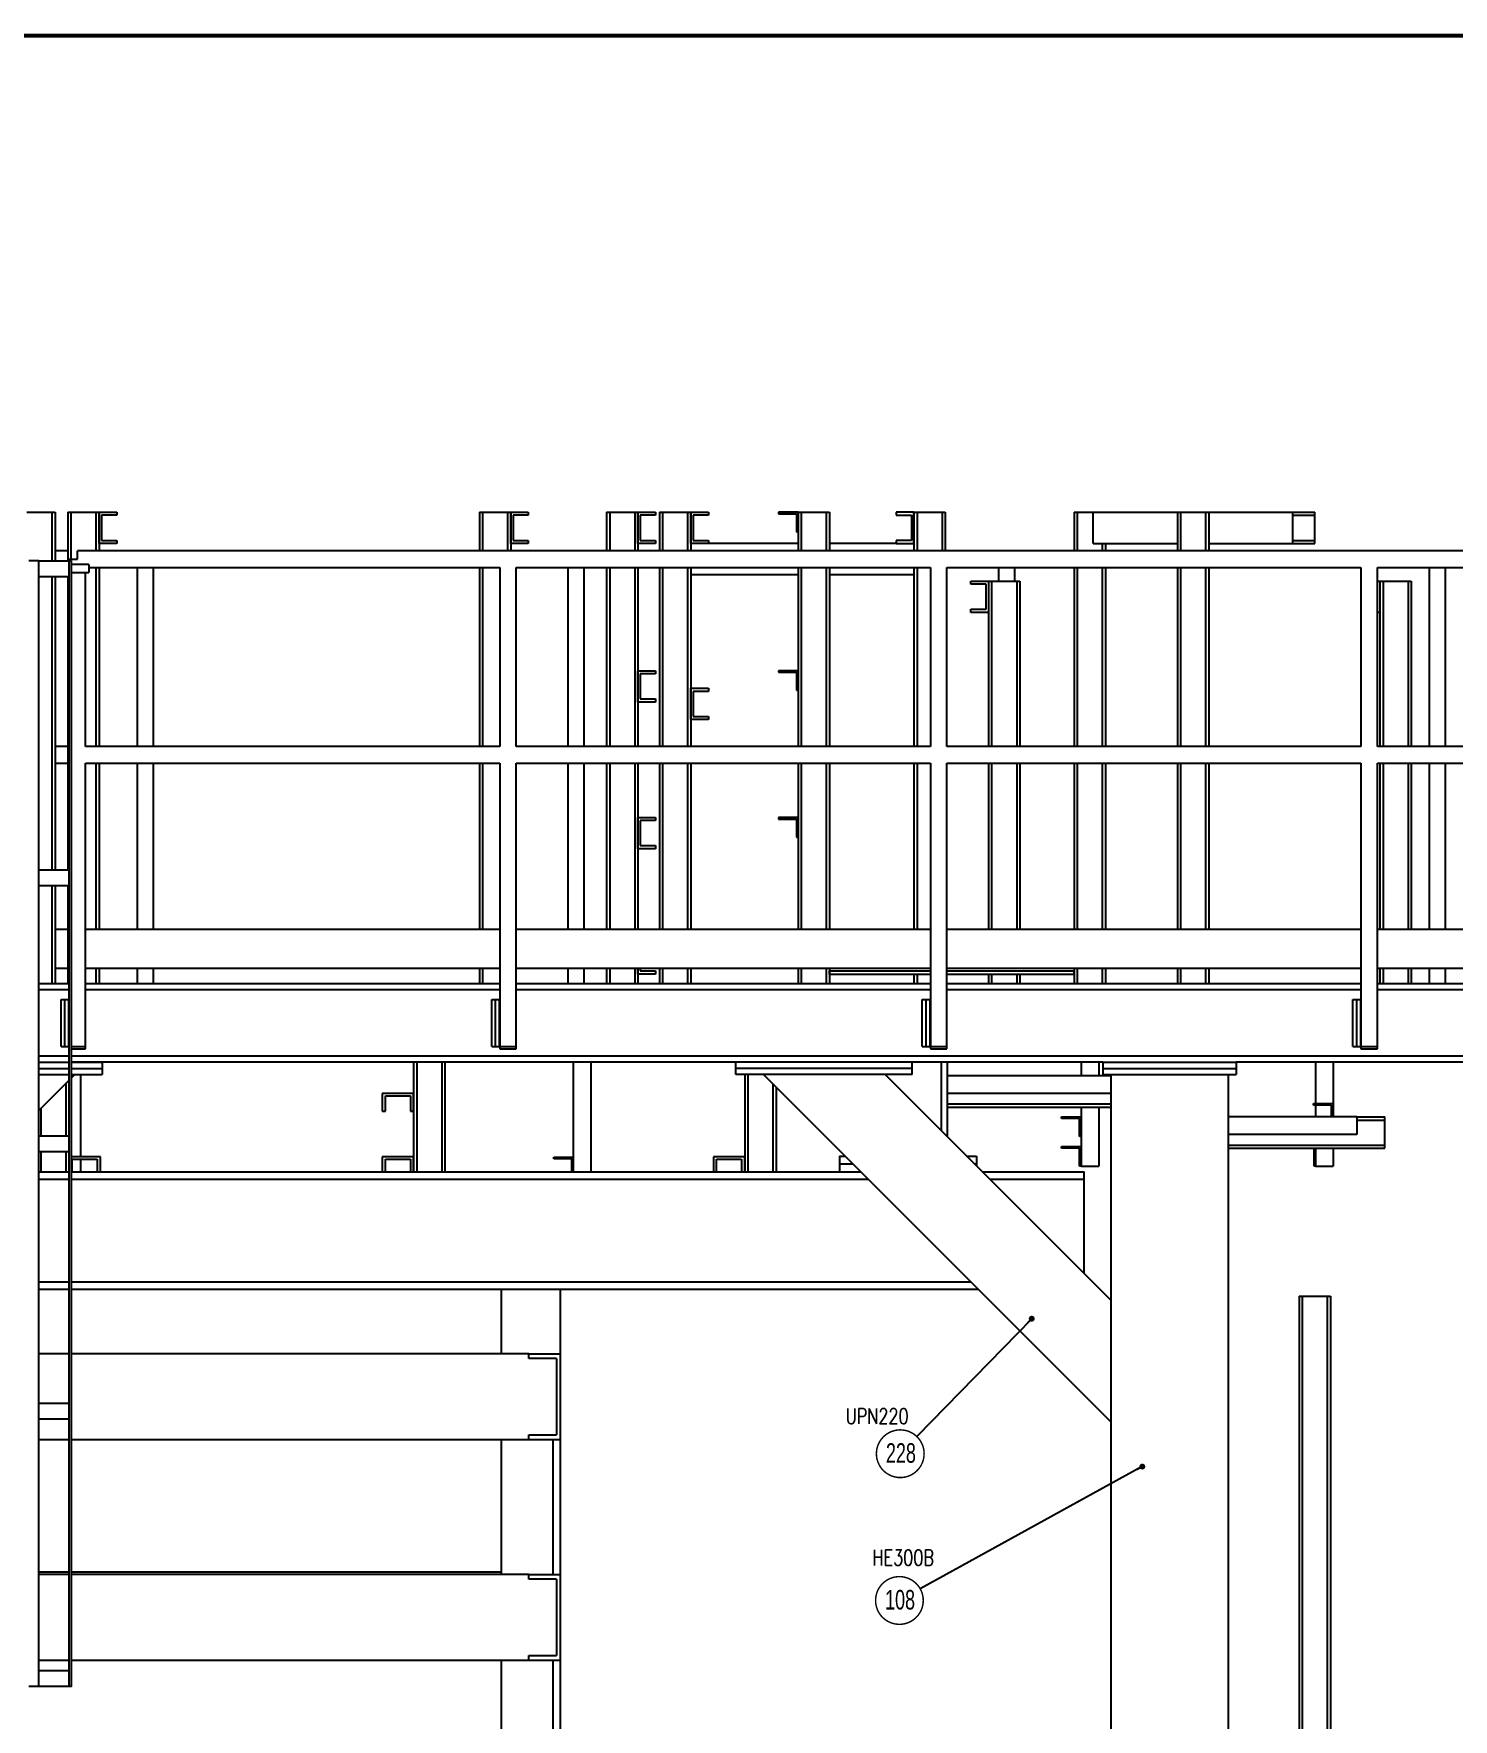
# Model space of a CAD drawing. Header units: millimetres. Extents: x 0 to 16187, y -20471 to 6290.
# Drawn here: x 4429.5 to 4792.1, y 5476.3 to 5907 of the extents above; entities that cross this region are included whole.
import ezdxf
from ezdxf.enums import TextEntityAlignment as Align

# ---------------------------------------------------------------- set-up
doc = ezdxf.new("R2010")
doc.units = ezdxf.units.MM
doc.layers.add('BORDER1', color=3, linetype='Continuous')
doc.layers.add('BORDER2', color=7, linetype='Continuous')
doc.styles.add('MtXpl_txt_shx', font='txt.shx', dxfattribs={"height": 0.2})
doc.styles.add('ROMANC', font='ROMANC', dxfattribs={"height": 5})
doc.styles.add('ROMANS', font='ROMANS.shx', dxfattribs={"width": 0.8})
doc.styles.add('ROMANT', font='ROMANT', dxfattribs={"height": 4})
doc.styles.add('SLDTEXTSTYLE2', font='TXT', dxfattribs={"width": 0.686449})
doc.dimstyles.new('AM_ISO$7', dxfattribs={"dimtxt": 3.5, "dimasz": 3.5, "dimexe": 1, "dimexo": 1, "dimgap": 1.5, "dimtad": 1, "dimtoh": 1, "dimdsep": 46, "dimtxsty": 'Standard', "dimcen": 0, "dimclrd": 1, "dimclre": 1, "dimclrt": 1, "dimadec": 0, "dimazin": 2, "dimtp": 0.1, "dimtm": 0.1, "dimtfac": 0.71, "dimtdec": 3, "dimtmove": 0, "dimatfit": 3, "dimfxl": 1, "dimlwd": -1, "dimlwe": -1, "dimarcsym": 1})

# ---------------------------------------------------------------- blocks, each defined once
blk = doc.blocks.new('*U609')
at = {"layer": 'BORDER1', "color": 154, "true_color": 0x1859a9, "const_width": 1}
blk.add_lwpolyline([(1.81, 811), (1144, 811), (1144, 0), (0, 0), (0, 811)], close=True, dxfattribs=at)
at = {"layer": 'BORDER2', "flags": 8}
for tag, height, style, p in [('REV-A', 3.24, 'ROMANS', (986.93, 140.25)), ('RE-A', 8.06, 'ROMANT', (1084.63, 7.17))]:
    blk.add_attdef(tag, text='', height=height, dxfattribs=dict(at, style=style)).set_placement(p, align=Align.CENTER)
at = {"layer": 'BORDER2', "style": 'ROMANS', "width": 3.830216}
blk.add_attdef('DATE-A', text='', height=3.24, dxfattribs=at).set_placement((995.51, 140.25), (1008.51, 140.25), align=Align.FIT)
at = {"layer": 'BORDER2'}
for tag, height, style, p in [('DRN-A', 3.24, 'ROMANS', (1018.38, 140.25)), ('CHD-A', 3.24, 'ROMANS', (1032.35, 140.25)), ('APD-A', 3.24, 'ROMANS', (1046.64, 140.25)), ('CONS_CONT_VEND', 4.2, 'ROMANC', (1061.39, 72.83))]:
    blk.add_attdef(tag, text='', height=height, dxfattribs=dict(at, style=style)).set_placement(p, align=Align.CENTER)
at = {"layer": 'BORDER2', "style": 'ROMANS', "width": 0.8}
for tag, p, height in [('1:X', (997.23, 122.55), 3.5), ('LOC', (1042.74, 122.55), 3.5), ('PROJ_NO', (1118.64, 122.55), 3.5), ('CONS_DRG_NO', (1011, 63), 3)]:
    blk.add_attdef(tag, p, '', height=height, dxfattribs=at)
at = {"layer": 'BORDER2', "lineweight": 30, "width": 0.8, "flags": 104}
blk.add_attdef('COMMENTS-A', text='', height=2.2, dxfattribs=at).set_placement((1055.21, 142.07), align=Align.MIDDLE_LEFT)
at = {"layer": 'BORDER2', "style": 'ROMANS', "width": 0.8}
for tag, p in [('PROJECT_TITLE_1', (1061.07, 55.35)), ('PROJECT_TITLE_2', (1061.07, 49.3))]:
    blk.add_attdef(tag, text='', height=3.5, dxfattribs=at).set_placement(p, align=Align.MIDDLE)
at = {"layer": 'BORDER2', "style": 'ROMANT', "width": 0.8}
for tag, p in [('DRG_TITLE_1', (1061.07, 36.31)), ('DRG_TITLE_2', (1061.07, 28.31)), ('DRG_TITLE_3', (1061.07, 20.31))]:
    blk.add_attdef(tag, text='', height=5, dxfattribs=at).set_placement(p, align=Align.CENTER)
at = {"layer": 'BORDER2', "style": 'ROMANT'}
for tag, p in [('AR', (995, 7.17)), ('PA', (1011.74, 7.17)), ('DC', (1028.45, 7.17)), ('TS', (1120.84, 7.17))]:
    blk.add_attdef(tag, p, '', height=8.06, dxfattribs=at)
for tag, p in [('SRNO', (1074.7, 7.17)), ('SH', (1115.8, 7.18))]:
    blk.add_attdef(tag, text='', height=8.06, dxfattribs=at).set_placement(p, align=Align.RIGHT)
at = {"layer": 'BORDER2', "style": 'ROMANS', "flags": 2}
blk.add_attdef('TB_VERSION', text='', height=2, dxfattribs=at).set_placement((1, -1), align=Align.TOP_LEFT)

msp = doc.modelspace()

# ---------------------------------------------------------------- linework, layer by layer
at = {"color": 7, "linetype": 'Continuous', "lineweight": 25}
for p, q in [((4427.69168, 5784.74012), (4434.09168, 5784.74012)), ((4434.09168, 5784.74012), (4434.09168, 5772.34012)), ((4434.09168, 5784.74012), (4434.89168, 5784.74012)), ((4434.89168, 5784.74012), (4434.89168, 5772.34012)), ((4438.14168, 5784.74012), (4438.14168, 5772.34012)), ((4438.14168, 5784.74012), (4438.94168, 5784.74012)), ((4438.94168, 5784.74012), (4438.94168, 5772.74012)), ((4438.94168, 5784.74012), (4445.34168, 5784.74012)), ((4445.34168, 5784.74012), (4445.34168, 5774.85012)), ((4445.34168, 5784.74012), (4446.14168, 5784.74012)), ((4446.14168, 5776.74012), (4446.14168, 5784.74012)), ((4446.14168, 5784.74012), (4450.64168, 5784.74012)), ((4446.14168, 5784.74012), (4446.14168, 5774.85012)), ((4450.64168, 5783.94012), (4446.74168, 5783.94012)), ((4446.74168, 5783.94012), (4446.74168, 5777.54012)), ((4450.64168, 5784.74012), (4450.64168, 5783.94012)), ((4543.29168, 5784.74012), (4543.29168, 5774.85012)), ((4543.29168, 5784.74012), (4544.09168, 5784.74012)), ((4544.09168, 5784.74012), (4544.09168, 5774.85012)), ((4544.09168, 5784.74012), (4550.49168, 5784.74012)), ((4550.49168, 5784.74012), (4550.49168, 5774.85012)), ((4550.49168, 5784.74012), (4551.29168, 5784.74012)), ((4551.29168, 5784.74012), (4555.79168, 5784.74012)), ((4551.29168, 5776.74012), (4551.29168, 5784.74012)), ((4551.29168, 5784.74012), (4551.29168, 5774.85012)), ((4555.79168, 5783.94012), (4551.89168, 5783.94012)), ((4551.89168, 5783.94012), (4551.89168, 5777.54012)), ((4555.79168, 5784.74012), (4555.79168, 5783.94012)), ((4575.79168, 5784.74012), (4575.79168, 5774.85012)), ((4575.79168, 5784.74012), (4576.59168, 5784.74012)), ((4576.59168, 5784.74012), (4576.59168, 5774.85012)), ((4576.59168, 5784.74012), (4582.99168, 5784.74012)), ((4582.99168, 5784.74012), (4582.99168, 5774.85012)), ((4582.99168, 5784.74012), (4583.79168, 5784.74012)), ((4583.79168, 5784.74012), (4588.29168, 5784.74012)), ((4583.79168, 5776.74012), (4583.79168, 5784.74012)), ((4583.79168, 5784.74012), (4583.79168, 5774.85012)), ((4584.39168, 5783.94012), (4584.39168, 5777.54012)), ((4588.29168, 5783.94012), (4584.39168, 5783.94012)), ((4588.29168, 5784.74012), (4588.29168, 5783.94012)), ((4589.29168, 5784.74012), (4589.29168, 5774.85012)), ((4589.29168, 5784.74012), (4590.09168, 5784.74012)), ((4590.09168, 5784.74012), (4590.09168, 5774.85012)), ((4590.09168, 5784.74012), (4596.49168, 5784.74012)), ((4596.49168, 5784.74012), (4596.49168, 5774.85012)), ((4596.49168, 5784.74012), (4597.29168, 5784.74012)), ((4597.29168, 5784.74012), (4601.79168, 5784.74012)), ((4597.29168, 5776.74012), (4597.29168, 5784.74012)), ((4597.29168, 5784.74012), (4597.29168, 5774.85012)), ((4601.79168, 5783.94012), (4597.89168, 5783.94012)), ((4597.89168, 5783.94012), (4597.89168, 5777.54012)), ((4601.79168, 5784.74012), (4601.79168, 5783.94012)), ((4624.69168, 5784.74012), (4619.69168, 5784.74012)), ((4619.69168, 5784.74012), (4619.69168, 5784.34012)), ((4619.69168, 5784.34012), (4624.29168, 5784.34012)), ((4624.29168, 5784.34012), (4624.29168, 5779.74012)), ((4624.69168, 5779.74012), (4624.69168, 5784.74012)), ((4624.69168, 5784.74012), (4625.49168, 5784.74012)), ((4624.69168, 5784.74012), (4624.69168, 5774.85012)), ((4625.49168, 5784.74012), (4625.49168, 5774.85012)), ((4625.49168, 5784.74012), (4631.89168, 5784.74012)), ((4631.89168, 5784.74012), (4631.89168, 5774.85012)), ((4631.89168, 5784.74012), (4632.69168, 5784.74012)), ((4632.69168, 5784.74012), (4632.69168, 5774.85012)), ((4654.29168, 5784.74012), (4649.79168, 5784.74012)), ((4649.79168, 5784.74012), (4649.79168, 5783.94012)), ((4649.79168, 5783.94012), (4653.69168, 5783.94012)), ((4653.69168, 5783.94012), (4653.69168, 5777.54012)), ((4654.29168, 5776.74012), (4654.29168, 5784.74012)), ((4654.29168, 5784.74012), (4654.29168, 5774.85012)), ((4654.29168, 5784.74012), (4655.09168, 5784.74012)), ((4655.09168, 5784.74012), (4655.09168, 5774.85012)), ((4655.09168, 5784.74012), (4661.49168, 5784.74012)), ((4661.49168, 5784.74012), (4661.49168, 5774.85012)), ((4661.49168, 5784.74012), (4662.29168, 5784.74012)), ((4662.29168, 5784.74012), (4662.29168, 5774.85012)), ((4695.19168, 5784.74012), (4695.19168, 5774.85012)), ((4695.19168, 5784.74012), (4695.99168, 5784.74012)), ((4695.99168, 5784.74012), (4695.99168, 5774.85012)), ((4695.99168, 5784.74012), (4700.09168, 5784.74012)), ((4700.09168, 5776.74012), (4700.09168, 5784.74012)), ((4700.09168, 5784.74012), (4721.59168, 5784.74012)), ((4721.59168, 5784.74012), (4721.59168, 5774.85012)), ((4721.59168, 5784.74012), (4722.39168, 5784.74012)), ((4722.39168, 5784.74012), (4722.39168, 5774.85012)), ((4722.39168, 5784.74012), (4728.79168, 5784.74012)), ((4728.79168, 5784.74012), (4728.79168, 5774.85012)), ((4728.79168, 5784.74012), (4729.59168, 5784.74012)), ((4729.59168, 5784.74012), (4751.09168, 5784.74012)), ((4729.59168, 5784.74012), (4729.59168, 5774.85012)), ((4751.09168, 5776.74012), (4751.09168, 5784.74012)), ((4751.09168, 5784.74012), (4756.69168, 5784.74012)), ((4751.09168, 5783.94012), (4756.69168, 5783.94012)), ((4756.69168, 5783.94012), (4756.69168, 5784.74012)), ((4756.69168, 5777.54012), (4756.69168, 5783.94012)), ((4624.29168, 5779.74012), (4624.69168, 5779.74012)), ((4450.64168, 5776.74012), (4446.14168, 5776.74012)), ((4446.74168, 5777.54012), (4450.64168, 5777.54012)), ((4450.64168, 5777.54012), (4450.64168, 5776.74012)), ((4555.79168, 5776.74012), (4551.29168, 5776.74012)), ((4551.89168, 5777.54012), (4555.79168, 5777.54012)), ((4555.79168, 5777.54012), (4555.79168, 5776.74012)), ((4588.29168, 5776.74012), (4583.79168, 5776.74012)), ((4584.39168, 5777.54012), (4588.29168, 5777.54012)), ((4588.29168, 5777.54012), (4588.29168, 5776.74012)), ((4601.79168, 5776.74012), (4597.29168, 5776.74012)), ((4597.89168, 5777.54012), (4601.79168, 5777.54012)), ((4601.79168, 5777.54012), (4601.79168, 5776.74012)), ((4624.69168, 5776.74012), (4601.79168, 5776.74012)), ((4649.79168, 5776.74012), (4632.69168, 5776.74012)), ((4649.79168, 5777.54012), (4649.79168, 5776.74012)), ((4653.69168, 5777.54012), (4649.79168, 5777.54012)), ((4649.79168, 5776.74012), (4654.29168, 5776.74012)), ((4700.09168, 5776.74012), (4721.59168, 5776.74012)), ((4702.39168, 5776.74012), (4702.39168, 5774.85012)), ((4703.19168, 5776.74012), (4703.19168, 5774.85012)), ((4729.59168, 5776.74012), (4751.09168, 5776.74012)), ((4751.09168, 5777.54012), (4756.69168, 5777.54012)), ((4751.09168, 5776.74012), (4756.69168, 5776.74012)), ((4756.69168, 5776.74012), (4756.69168, 5777.54012)), ((4430.73829, 5772.34012), (4428.16714, 5772.34012)), ((4430.73829, 5484.74012), (4430.73829, 5772.34012)), ((4430.73829, 5772.34012), (4438.49168, 5772.34012)), ((4438.14168, 5774.85012), (4434.89168, 5774.85012)), ((4438.49168, 5772.74012), (4438.49168, 5772.34012)), ((4438.49168, 5772.74012), (4440.60168, 5772.74012)), ((4438.49168, 5484.74012), (4438.49168, 5772.34012)), ((4439.09168, 5772.34012), (4438.49168, 5772.34012)), ((4439.09168, 5484.74012), (4439.09168, 5772.34012)), ((4443.49168, 5771.34012), (4439.09168, 5771.34012)), ((4954.04168, 5774.85012), (4440.60168, 5774.85012)), ((4440.60168, 5772.74012), (4440.60168, 5774.85012)), ((4443.49168, 5771.34012), (4443.49168, 5769.34012)), ((4430.73829, 5768.34012), (4438.49168, 5768.34012)), ((4434.09168, 5768.34012), (4434.09168, 5693.34012)), ((4434.89168, 5768.34012), (4434.89168, 5693.34012)), ((4438.14168, 5768.34012), (4438.14168, 5693.34012)), ((4439.09168, 5769.34012), (4443.49168, 5769.34012)), ((4442.71168, 5724.85012), (4442.71168, 5769.34012)), ((4443.49168, 5770.63012), (4548.49168, 5770.63012)), ((4445.34168, 5770.63012), (4445.34168, 5724.85012)), ((4446.14168, 5770.63012), (4446.14168, 5724.85012)), ((4455.86818, 5770.63012), (4455.86818, 5724.85012)), ((4460.08818, 5724.85012), (4460.08818, 5770.63012)), ((4543.29168, 5770.63012), (4543.29168, 5724.85012)), ((4544.09168, 5770.63012), (4544.09168, 5724.85012)), ((4548.49168, 5770.63012), (4548.49168, 5724.85012)), ((4552.71168, 5770.63012), (4658.49168, 5770.63012)), ((4552.71168, 5724.85012), (4552.71168, 5770.63012)), ((4565.86818, 5770.63012), (4565.86818, 5724.85012)), ((4570.08818, 5724.85012), (4570.08818, 5770.63012)), ((4575.79168, 5770.63012), (4575.79168, 5724.85012)), ((4576.59168, 5770.63012), (4576.59168, 5724.85012)), ((4582.99168, 5770.63012), (4582.99168, 5724.85012)), ((4583.79168, 5770.63012), (4583.79168, 5724.85012)), ((4589.29168, 5770.63012), (4589.29168, 5724.85012)), ((4590.09168, 5770.63012), (4590.09168, 5724.85012)), ((4596.49168, 5770.63012), (4596.49168, 5724.85012)), ((4597.29168, 5770.63012), (4597.29168, 5724.85012)), ((4624.69168, 5768.74012), (4597.29168, 5768.74012)), ((4624.69168, 5770.63012), (4624.69168, 5724.85012)), ((4625.49168, 5770.63012), (4625.49168, 5724.85012)), ((4631.89168, 5770.63012), (4631.89168, 5724.85012)), ((4632.69168, 5770.63012), (4632.69168, 5724.85012)), ((4654.29168, 5768.74012), (4632.69168, 5768.74012)), ((4654.29168, 5770.63012), (4654.29168, 5724.85012)), ((4655.09168, 5770.63012), (4655.09168, 5724.85012)), ((4658.49168, 5770.63012), (4658.49168, 5724.85012)), ((4662.71168, 5770.63012), (4768.49168, 5770.63012)), ((4662.71168, 5724.85012), (4662.71168, 5770.63012)), ((4668.84168, 5766.34012), (4668.84168, 5767.14012)), ((4668.84168, 5767.14012), (4673.34168, 5767.14012)), ((4673.34168, 5767.14012), (4673.34168, 5759.14012)), ((4673.34168, 5767.14012), (4674.14168, 5767.14012)), ((4674.14168, 5767.14012), (4674.14168, 5724.85012)), ((4674.14168, 5767.14012), (4680.54168, 5767.14012)), ((4675.86818, 5770.63012), (4675.86818, 5767.14012)), ((4680.08818, 5767.14012), (4680.08818, 5770.63012)), ((4680.54168, 5767.14012), (4680.54168, 5724.85012)), ((4680.54168, 5767.14012), (4681.34168, 5767.14012)), ((4681.34168, 5767.14012), (4681.34168, 5724.85012)), ((4695.19168, 5770.63012), (4695.19168, 5724.85012)), ((4695.99168, 5770.63012), (4695.99168, 5724.85012)), ((4702.39168, 5770.63012), (4702.39168, 5724.85012)), ((4703.19168, 5770.63012), (4703.19168, 5724.85012)), ((4721.59168, 5770.63012), (4721.59168, 5724.85012)), ((4722.39168, 5770.63012), (4722.39168, 5724.85012)), ((4728.79168, 5770.63012), (4728.79168, 5724.85012)), ((4729.59168, 5770.63012), (4729.59168, 5724.85012)), ((4768.49168, 5770.63012), (4768.49168, 5724.85012)), ((4772.71168, 5770.63012), (4878.49168, 5770.63012)), ((4772.71168, 5724.85012), (4772.71168, 5770.63012)), ((4772.71168, 5767.14012), (4773.34168, 5767.14012)), ((4773.34168, 5767.14012), (4773.34168, 5759.14012)), ((4773.34168, 5767.14012), (4774.14168, 5767.14012)), ((4774.14168, 5767.14012), (4774.14168, 5724.85012)), ((4774.14168, 5767.14012), (4780.54168, 5767.14012)), ((4780.54168, 5767.14012), (4780.54168, 5724.85012)), ((4780.54168, 5767.14012), (4781.34168, 5767.14012)), ((4781.34168, 5767.14012), (4781.34168, 5724.85012)), ((4785.86818, 5770.63012), (4785.86818, 5724.85012)), ((4790.08818, 5724.85012), (4790.08818, 5770.63012)), ((4672.74168, 5766.34012), (4668.84168, 5766.34012)), ((4672.74168, 5759.94012), (4672.74168, 5766.34012)), ((4772.74168, 5766.34012), (4772.71168, 5766.34012)), ((4772.74168, 5759.94012), (4772.74168, 5766.34012)), ((4668.84168, 5759.14012), (4668.84168, 5759.94012)), ((4668.84168, 5759.94012), (4672.74168, 5759.94012)), ((4673.34168, 5759.14012), (4668.84168, 5759.14012)), ((4673.34168, 5759.14012), (4673.34168, 5724.85012)), ((4772.71168, 5759.94012), (4772.74168, 5759.94012)), ((4773.34168, 5759.14012), (4772.71168, 5759.14012)), ((4773.34168, 5759.14012), (4773.34168, 5724.85012)), ((4583.79168, 5744.24012), (4588.29168, 5744.24012)), ((4583.79168, 5736.24012), (4583.79168, 5744.24012)), ((4584.39168, 5743.44012), (4584.39168, 5737.04012)), ((4588.29168, 5743.44012), (4584.39168, 5743.44012)), ((4588.29168, 5744.24012), (4588.29168, 5743.44012)), ((4624.69168, 5744.24012), (4619.69168, 5744.24012)), ((4619.69168, 5744.24012), (4619.69168, 5743.84012)), ((4619.69168, 5743.84012), (4624.29168, 5743.84012)), ((4624.29168, 5743.84012), (4624.29168, 5739.24012)), ((4624.69168, 5739.24012), (4624.69168, 5744.24012)), ((4584.39168, 5737.04012), (4588.29168, 5737.04012)), ((4588.29168, 5737.04012), (4588.29168, 5736.24012)), ((4597.29168, 5731.74012), (4597.29168, 5739.74012)), ((4597.29168, 5739.74012), (4601.79168, 5739.74012)), ((4601.79168, 5738.94012), (4597.89168, 5738.94012)), ((4597.89168, 5738.94012), (4597.89168, 5732.54012)), ((4601.79168, 5739.74012), (4601.79168, 5738.94012)), ((4624.29168, 5739.24012), (4624.69168, 5739.24012)), ((4588.29168, 5736.24012), (4583.79168, 5736.24012)), ((4597.89168, 5732.54012), (4601.79168, 5732.54012)), ((4601.79168, 5732.54012), (4601.79168, 5731.74012)), ((4601.79168, 5731.74012), (4597.29168, 5731.74012)), ((4438.14168, 5724.85012), (4434.89168, 5724.85012)), ((4548.49168, 5724.85012), (4442.71168, 5724.85012)), ((4658.49168, 5724.85012), (4552.71168, 5724.85012)), ((4768.49168, 5724.85012), (4662.71168, 5724.85012)), ((4878.49168, 5724.85012), (4772.71168, 5724.85012)), ((4434.89168, 5720.63012), (4438.14168, 5720.63012)), ((4442.71168, 5720.63012), (4548.49168, 5720.63012)), ((4442.71168, 5648.24012), (4442.71168, 5720.63012)), ((4445.34168, 5720.63012), (4445.34168, 5678.24012)), ((4446.14168, 5720.63012), (4446.14168, 5678.24012)), ((4455.86818, 5720.63012), (4455.86818, 5678.24012)), ((4460.08818, 5678.24012), (4460.08818, 5720.63012)), ((4543.29168, 5720.63012), (4543.29168, 5678.24012)), ((4544.09168, 5720.63012), (4544.09168, 5678.24012)), ((4548.49168, 5720.63012), (4548.49168, 5648.24012)), ((4552.71168, 5720.63012), (4658.49168, 5720.63012)), ((4552.71168, 5648.24012), (4552.71168, 5720.63012)), ((4565.86818, 5720.63012), (4565.86818, 5678.24012)), ((4570.08818, 5678.24012), (4570.08818, 5720.63012)), ((4575.79168, 5720.63012), (4575.79168, 5678.24012)), ((4576.59168, 5720.63012), (4576.59168, 5678.24012)), ((4582.99168, 5720.63012), (4582.99168, 5678.24012)), ((4583.79168, 5720.63012), (4583.79168, 5678.24012)), ((4589.29168, 5720.63012), (4589.29168, 5678.24012)), ((4590.09168, 5720.63012), (4590.09168, 5678.24012)), ((4596.49168, 5720.63012), (4596.49168, 5678.24012)), ((4597.29168, 5720.63012), (4597.29168, 5678.24012)), ((4624.69168, 5720.63012), (4624.69168, 5678.24012)), ((4625.49168, 5720.63012), (4625.49168, 5678.24012)), ((4631.89168, 5720.63012), (4631.89168, 5678.24012)), ((4632.69168, 5720.63012), (4632.69168, 5678.24012)), ((4654.29168, 5720.63012), (4654.29168, 5678.24012)), ((4655.09168, 5720.63012), (4655.09168, 5678.24012)), ((4658.49168, 5720.63012), (4658.49168, 5648.24012)), ((4662.71168, 5720.63012), (4768.49168, 5720.63012)), ((4662.71168, 5648.24012), (4662.71168, 5720.63012)), ((4673.34168, 5720.63012), (4673.34168, 5678.24012)), ((4674.14168, 5720.63012), (4674.14168, 5678.24012)), ((4680.54168, 5720.63012), (4680.54168, 5678.24012)), ((4681.34168, 5720.63012), (4681.34168, 5678.24012)), ((4695.19168, 5720.63012), (4695.19168, 5678.24012)), ((4695.99168, 5720.63012), (4695.99168, 5678.24012)), ((4702.39168, 5720.63012), (4702.39168, 5678.24012)), ((4703.19168, 5720.63012), (4703.19168, 5678.24012)), ((4721.59168, 5720.63012), (4721.59168, 5678.24012)), ((4722.39168, 5720.63012), (4722.39168, 5678.24012)), ((4728.79168, 5720.63012), (4728.79168, 5678.24012)), ((4729.59168, 5720.63012), (4729.59168, 5678.24012)), ((4768.49168, 5720.63012), (4768.49168, 5648.24012)), ((4772.71168, 5720.63012), (4878.49168, 5720.63012)), ((4772.71168, 5648.24012), (4772.71168, 5720.63012)), ((4773.34168, 5720.63012), (4773.34168, 5678.24012)), ((4774.14168, 5720.63012), (4774.14168, 5678.24012)), ((4780.54168, 5720.63012), (4780.54168, 5678.24012)), ((4781.34168, 5720.63012), (4781.34168, 5678.24012)), ((4785.86818, 5720.63012), (4785.86818, 5678.24012)), ((4790.08818, 5678.24012), (4790.08818, 5720.63012)), ((4583.79168, 5706.74012), (4588.29168, 5706.74012)), ((4583.79168, 5698.74012), (4583.79168, 5706.74012)), ((4588.29168, 5706.74012), (4588.29168, 5705.94012)), ((4619.69168, 5706.74012), (4619.69168, 5706.34012)), ((4624.69168, 5706.74012), (4619.69168, 5706.74012)), ((4619.69168, 5706.34012), (4624.29168, 5706.34012)), ((4624.29168, 5706.34012), (4624.29168, 5701.74012)), ((4624.69168, 5701.74012), (4624.69168, 5706.74012)), ((4588.29168, 5705.94012), (4584.39168, 5705.94012)), ((4584.39168, 5705.94012), (4584.39168, 5699.54012)), ((4588.29168, 5698.74012), (4583.79168, 5698.74012)), ((4584.39168, 5699.54012), (4588.29168, 5699.54012)), ((4588.29168, 5699.54012), (4588.29168, 5698.74012)), ((4624.29168, 5701.74012), (4624.69168, 5701.74012)), ((4430.73829, 5693.34012), (4438.49168, 5693.34012)), ((4430.73829, 5689.34012), (4438.49168, 5689.34012)), ((4434.09168, 5689.34012), (4434.09168, 5664.24012)), ((4434.89168, 5689.34012), (4434.89168, 5664.24012)), ((4438.14168, 5689.34012), (4438.14168, 5664.24012)), ((4434.89168, 5678.24012), (4438.14168, 5678.24012)), ((4442.71168, 5678.24012), (4548.49168, 5678.24012)), ((4552.71168, 5678.24012), (4658.49168, 5678.24012)), ((4662.71168, 5678.24012), (4768.49168, 5678.24012)), ((4772.71168, 5678.24012), (4878.49168, 5678.24012)), ((4434.89168, 5668.24012), (4438.14168, 5668.24012)), ((4442.71168, 5668.24012), (4548.49168, 5668.24012)), ((4445.34168, 5668.24012), (4445.34168, 5664.24012)), ((4446.14168, 5668.24012), (4446.14168, 5664.24012)), ((4455.86818, 5668.24012), (4455.86818, 5664.24012)), ((4460.08818, 5664.24012), (4460.08818, 5668.24012)), ((4543.29168, 5668.24012), (4543.29168, 5664.24012)), ((4544.09168, 5668.24012), (4544.09168, 5664.24012)), ((4552.71168, 5668.24012), (4658.49168, 5668.24012)), ((4565.86818, 5668.24012), (4565.86818, 5664.24012)), ((4570.08818, 5664.24012), (4570.08818, 5668.24012)), ((4575.79168, 5668.24012), (4575.79168, 5664.24012)), ((4576.59168, 5668.24012), (4576.59168, 5664.24012)), ((4582.99168, 5668.24012), (4582.99168, 5664.24012)), ((4583.79168, 5666.74012), (4583.79168, 5668.24012)), ((4583.79168, 5668.24012), (4583.79168, 5664.24012)), ((4584.39168, 5668.24012), (4584.39168, 5667.54012)), ((4584.39168, 5667.54012), (4588.29168, 5667.54012)), ((4588.29168, 5667.54012), (4588.29168, 5666.74012)), ((4589.29168, 5668.24012), (4589.29168, 5664.24012)), ((4590.09168, 5668.24012), (4590.09168, 5664.24012)), ((4596.49168, 5668.24012), (4596.49168, 5664.24012)), ((4597.29168, 5668.24012), (4597.29168, 5664.24012)), ((4624.69168, 5668.24012), (4624.69168, 5664.24012)), ((4625.49168, 5668.24012), (4625.49168, 5664.24012)), ((4631.89168, 5668.24012), (4631.89168, 5664.24012)), ((4632.69168, 5668.24012), (4632.69168, 5664.24012)), ((4632.69168, 5667.54012), (4658.49168, 5667.54012)), ((4632.69168, 5666.74012), (4632.69168, 5667.54012)), ((4662.71168, 5668.24012), (4768.49168, 5668.24012)), ((4662.71168, 5667.54012), (4695.19168, 5667.54012)), ((4695.19168, 5668.24012), (4695.19168, 5664.24012)), ((4695.19168, 5666.74012), (4695.19168, 5667.54012)), ((4695.99168, 5668.24012), (4695.99168, 5664.24012)), ((4702.39168, 5668.24012), (4702.39168, 5664.24012)), ((4703.19168, 5668.24012), (4703.19168, 5664.24012)), ((4721.59168, 5668.24012), (4721.59168, 5664.24012)), ((4722.39168, 5668.24012), (4722.39168, 5664.24012)), ((4728.79168, 5668.24012), (4728.79168, 5664.24012)), ((4729.59168, 5668.24012), (4729.59168, 5664.24012)), ((4772.71168, 5668.24012), (4878.49168, 5668.24012)), ((4773.34168, 5668.24012), (4773.34168, 5664.24012)), ((4774.14168, 5668.24012), (4774.14168, 5664.24012)), ((4780.54168, 5668.24012), (4780.54168, 5664.24012)), ((4781.34168, 5668.24012), (4781.34168, 5664.24012)), ((4785.86818, 5668.24012), (4785.86818, 5664.24012)), ((4790.08818, 5664.24012), (4790.08818, 5668.24012)), ((4438.49168, 5664.24012), (4430.73829, 5664.24012)), ((4548.49168, 5664.24012), (4442.71168, 5664.24012)), ((4658.49168, 5664.24012), (4552.71168, 5664.24012)), ((4588.29168, 5666.74012), (4583.79168, 5666.74012)), ((4632.69168, 5666.74012), (4658.49168, 5666.74012)), ((4654.29168, 5666.74012), (4654.29168, 5664.24012)), ((4655.09168, 5666.74012), (4655.09168, 5664.24012)), ((4662.71168, 5666.74012), (4695.19168, 5666.74012)), ((4768.49168, 5664.24012), (4662.71168, 5664.24012)), ((4673.34168, 5666.74012), (4673.34168, 5664.24012)), ((4674.14168, 5666.74012), (4674.14168, 5664.24012)), ((4680.54168, 5666.74012), (4680.54168, 5664.24012)), ((4681.34168, 5666.74012), (4681.34168, 5664.24012)), ((4878.49168, 5664.24012), (4772.71168, 5664.24012)), ((4438.49168, 5662.74012), (4430.73829, 5662.74012)), ((4436.43818, 5648.24012), (4436.43818, 5660.24012)), ((4436.43818, 5660.24012), (4437.43818, 5660.24012)), ((4437.43818, 5648.24012), (4437.43818, 5660.24012)), ((4437.43818, 5660.24012), (4438.43818, 5660.24012)), ((4438.43818, 5648.24012), (4438.43818, 5660.24012)), ((4548.49168, 5662.74012), (4442.71168, 5662.74012)), ((4546.43818, 5648.24012), (4546.43818, 5660.24012)), ((4546.43818, 5660.24012), (4547.43818, 5660.24012)), ((4547.43818, 5648.24012), (4547.43818, 5660.24012)), ((4547.43818, 5660.24012), (4548.43818, 5660.24012)), ((4548.43818, 5648.24012), (4548.43818, 5660.24012)), ((4658.49168, 5662.74012), (4552.71168, 5662.74012)), ((4656.43818, 5648.24012), (4656.43818, 5660.24012)), ((4656.43818, 5660.24012), (4657.43818, 5660.24012)), ((4657.43818, 5648.24012), (4657.43818, 5660.24012)), ((4657.43818, 5660.24012), (4658.43818, 5660.24012)), ((4658.43818, 5648.24012), (4658.43818, 5660.24012)), ((4768.49168, 5662.74012), (4662.71168, 5662.74012)), ((4766.43818, 5648.24012), (4766.43818, 5660.24012)), ((4766.43818, 5660.24012), (4767.43818, 5660.24012)), ((4767.43818, 5660.24012), (4768.43818, 5660.24012)), ((4767.43818, 5648.24012), (4767.43818, 5660.24012)), ((4768.43818, 5648.24012), (4768.43818, 5660.24012)), ((4878.49168, 5662.74012), (4772.71168, 5662.74012)), ((4436.43818, 5648.24012), (4437.43818, 5648.24012)), ((4437.43818, 5648.24012), (4438.43818, 5648.24012)), ((4439.09168, 5648.24012), (4440.60168, 5648.24012)), ((4439.09168, 5648.24012), (4442.71168, 5648.24012)), ((4439.09168, 5647.64012), (4440.60168, 5647.64012)), ((4440.60168, 5648.24012), (4442.71168, 5648.24012)), ((4440.60168, 5647.64012), (4442.71168, 5647.64012)), ((4442.71168, 5647.64012), (4442.71168, 5648.24012)), ((4546.43818, 5648.24012), (4547.43818, 5648.24012)), ((4547.43818, 5648.24012), (4548.43818, 5648.24012)), ((4548.49168, 5648.24012), (4548.49168, 5647.64012)), ((4548.49168, 5648.24012), (4550.60168, 5648.24012)), ((4548.49168, 5648.24012), (4552.71168, 5648.24012)), ((4548.49168, 5647.64012), (4550.60168, 5647.64012)), ((4550.60168, 5648.24012), (4552.71168, 5648.24012)), ((4550.60168, 5647.64012), (4552.71168, 5647.64012)), ((4552.71168, 5647.64012), (4552.71168, 5648.24012)), ((4656.43818, 5648.24012), (4657.43818, 5648.24012)), ((4657.43818, 5648.24012), (4658.43818, 5648.24012)), ((4658.49168, 5648.24012), (4658.49168, 5647.64012)), ((4658.49168, 5648.24012), (4660.60168, 5648.24012)), ((4658.49168, 5648.24012), (4662.71168, 5648.24012)), ((4658.49168, 5647.64012), (4660.60168, 5647.64012)), ((4660.60168, 5648.24012), (4662.71168, 5648.24012)), ((4660.60168, 5647.64012), (4662.71168, 5647.64012)), ((4662.71168, 5647.64012), (4662.71168, 5648.24012)), ((4766.43818, 5648.24012), (4767.43818, 5648.24012)), ((4767.43818, 5648.24012), (4768.43818, 5648.24012)), ((4768.49168, 5648.24012), (4768.49168, 5647.64012)), ((4768.49168, 5648.24012), (4770.60168, 5648.24012)), ((4768.49168, 5648.24012), (4772.71168, 5648.24012)), ((4768.49168, 5647.64012), (4770.60168, 5647.64012)), ((4770.60168, 5648.24012), (4772.71168, 5648.24012)), ((4770.60168, 5647.64012), (4772.71168, 5647.64012)), ((4772.71168, 5647.64012), (4772.71168, 5648.24012)), ((4438.49168, 5645.74012), (4430.73829, 5645.74012)), ((4430.73829, 5644.24012), (4438.49168, 5644.24012)), ((4430.73829, 5642.64012), (4438.49168, 5642.64012)), ((4942.14168, 5645.74012), (4439.09168, 5645.74012)), ((4439.09168, 5644.24012), (4446.94168, 5644.24012)), ((4702.59168, 5644.24012), (4439.09168, 5644.24012)), ((4439.09168, 5642.64012), (4446.94168, 5642.64012)), ((4446.94168, 5644.24012), (4446.94168, 5642.64012)), ((4446.94168, 5642.64012), (4446.94168, 5641.04012)), ((4526.49168, 5644.24012), (4526.49168, 5616.24012)), ((4527.29168, 5644.24012), (4527.29168, 5616.24012)), ((4533.69168, 5644.24012), (4533.69168, 5616.24012)), ((4534.49168, 5644.24012), (4534.49168, 5616.24012)), ((4567.29168, 5644.24012), (4567.29168, 5619.94012)), ((4571.79168, 5644.24012), (4571.79168, 5616.24012)), ((4608.84168, 5642.64012), (4608.84168, 5644.24012)), ((4653.84168, 5644.24012), (4608.84168, 5644.24012)), ((4653.84168, 5642.64012), (4608.84168, 5642.64012)), ((4608.84168, 5641.04012), (4608.84168, 5642.64012)), ((4653.84168, 5642.64012), (4653.84168, 5644.24012)), ((4653.84168, 5641.04012), (4653.84168, 5642.64012)), ((4661.29168, 5644.24012), (4661.29168, 5626.70282)), ((4662.79168, 5644.24012), (4662.79168, 5625.20282)), ((4696.99168, 5644.24012), (4696.99168, 5640.74012)), ((4701.49168, 5644.24012), (4701.49168, 5640.74012)), ((4702.59168, 5644.24012), (4702.59168, 5642.64012)), ((4702.59168, 5644.24012), (4736.59168, 5644.24012)), ((4702.59168, 5642.64012), (4702.59168, 5641.04012)), ((4702.59168, 5642.64012), (4736.59168, 5642.64012)), ((4920.59168, 5644.24012), (4736.59168, 5644.24012)), ((4736.59168, 5644.24012), (4736.59168, 5642.64012)), ((4736.59168, 5642.64012), (4736.59168, 5641.04012)), ((4756.89168, 5644.24012), (4756.89168, 5633.64012)), ((4761.39168, 5644.24012), (4761.39168, 5633.64012)), ((4430.73829, 5641.04012), (4438.49168, 5641.04012)), ((4438.49168, 5639.59012), (4430.73829, 5631.83673)), ((4437.69168, 5638.79012), (4437.69168, 5625.34012)), ((4439.09168, 5641.04012), (4446.94168, 5641.04012)), ((4439.94168, 5641.04012), (4439.09168, 5640.19012)), ((4441.39168, 5641.04012), (4441.39168, 5620.04012)), ((4653.84168, 5641.04012), (4608.84168, 5641.04012)), ((4611.09168, 5641.04012), (4611.09168, 5616.24012)), ((4611.89168, 5641.04012), (4611.89168, 5616.24012)), ((4704.59168, 5552.29012), (4615.84168, 5641.04012)), ((4618.29168, 5638.59012), (4618.29168, 5616.24012)), ((4619.09168, 5637.79012), (4619.09168, 5616.24012)), ((4704.59168, 5583.40282), (4646.95438, 5641.04012)), ((4704.59168, 5640.74012), (4662.79168, 5640.74012)), ((4702.59168, 5641.04012), (4736.59168, 5641.04012)), ((4704.59168, 5641.04012), (4704.59168, 5298.64012)), ((4734.59168, 5641.04012), (4734.59168, 5298.64012)), ((4518.49168, 5636.24012), (4518.49168, 5631.74012)), ((4526.49168, 5636.24012), (4518.49168, 5636.24012)), ((4519.29168, 5635.64012), (4525.69168, 5635.64012)), ((4519.29168, 5631.74012), (4519.29168, 5635.64012)), ((4525.69168, 5635.64012), (4525.69168, 5631.74012)), ((4526.49168, 5631.74012), (4526.49168, 5636.24012)), ((4704.59168, 5636.24012), (4662.79168, 5636.24012)), ((4662.79168, 5633.54012), (4704.59168, 5633.54012)), ((4756.39168, 5633.64012), (4761.39168, 5633.64012)), ((4756.39168, 5633.24012), (4756.39168, 5633.64012)), ((4760.99168, 5633.24012), (4756.39168, 5633.24012)), ((4756.89168, 5633.24012), (4756.89168, 5630.24012)), ((4760.99168, 5630.24012), (4760.99168, 5633.24012)), ((4761.39168, 5633.64012), (4761.39168, 5630.24012)), ((4431.29168, 5632.39012), (4431.29168, 5625.34012)), ((4518.49168, 5631.74012), (4519.29168, 5631.74012)), ((4525.69168, 5631.74012), (4526.49168, 5631.74012)), ((4662.79168, 5632.74012), (4704.59168, 5632.74012)), ((4691.99168, 5629.84012), (4691.99168, 5630.24012)), ((4691.99168, 5630.24012), (4696.99168, 5630.24012)), ((4696.59168, 5629.84012), (4691.99168, 5629.84012)), ((4696.59168, 5625.24012), (4696.59168, 5629.84012)), ((4696.99168, 5632.74012), (4696.99168, 5630.24012)), ((4696.99168, 5630.24012), (4696.99168, 5625.24012)), ((4701.49168, 5632.74012), (4701.49168, 5617.64012)), ((4767.39168, 5630.24012), (4734.59168, 5630.24012)), ((4767.39168, 5630.24012), (4767.39168, 5625.74012)), ((4767.39168, 5630.24012), (4774.59168, 5630.24012)), ((4767.39168, 5629.44012), (4774.59168, 5629.44012)), ((4774.59168, 5629.44012), (4774.59168, 5630.24012)), ((4774.59168, 5623.04012), (4774.59168, 5629.44012)), ((4438.49168, 5625.34012), (4430.73829, 5625.34012)), ((4696.99168, 5625.24012), (4696.59168, 5625.24012)), ((4696.99168, 5625.24012), (4696.99168, 5622.64012)), ((4767.39168, 5625.74012), (4734.59168, 5625.74012)), ((4438.49168, 5621.34012), (4430.73829, 5621.34012)), ((4431.29168, 5621.34012), (4431.29168, 5616.24012)), ((4437.69168, 5621.34012), (4437.69168, 5616.24012)), ((4635.29168, 5620.24012), (4635.29168, 5618.24012)), ((4635.29168, 5620.24012), (4636.64168, 5620.24012)), ((4667.75438, 5620.24012), (4670.29168, 5620.24012)), ((4670.29168, 5620.24012), (4670.29168, 5617.70282)), ((4691.99168, 5622.24012), (4691.99168, 5622.64012)), ((4691.99168, 5622.64012), (4696.99168, 5622.64012)), ((4696.59168, 5622.24012), (4691.99168, 5622.24012)), ((4696.59168, 5617.64012), (4696.59168, 5622.24012)), ((4696.99168, 5622.64012), (4696.99168, 5617.64012)), ((4734.59168, 5623.04012), (4774.59168, 5623.04012)), ((4734.59168, 5622.24012), (4774.59168, 5622.24012)), ((4756.49168, 5617.64012), (4756.49168, 5622.24012)), ((4756.89168, 5622.24012), (4756.89168, 5617.64012)), ((4761.39168, 5622.24012), (4761.39168, 5617.64012)), ((4774.59168, 5622.24012), (4774.59168, 5623.04012)), ((4430.73829, 5616.24012), (4438.49168, 5616.24012)), ((4446.49168, 5620.04012), (4439.09168, 5620.04012)), ((4439.09168, 5616.24012), (4640.64168, 5616.24012)), ((4439.29168, 5619.44012), (4445.69168, 5619.44012)), ((4439.29168, 5616.24012), (4439.29168, 5619.44012)), ((4441.39168, 5619.44012), (4441.39168, 5616.24012)), ((4445.69168, 5619.44012), (4445.69168, 5616.24012)), ((4446.49168, 5616.24012), (4446.49168, 5620.04012)), ((4518.49168, 5620.04012), (4518.49168, 5616.24012)), ((4526.49168, 5620.04012), (4518.49168, 5620.04012)), ((4519.29168, 5619.44012), (4525.69168, 5619.44012)), ((4519.29168, 5616.24012), (4519.29168, 5619.44012)), ((4525.69168, 5619.44012), (4525.69168, 5616.24012)), ((4526.49168, 5616.24012), (4526.49168, 5620.04012)), ((4562.29168, 5619.54012), (4562.29168, 5619.94012)), ((4562.29168, 5619.94012), (4567.29168, 5619.94012)), ((4566.89168, 5619.54012), (4562.29168, 5619.54012)), ((4566.89168, 5616.24012), (4566.89168, 5619.54012)), ((4567.29168, 5619.94012), (4567.29168, 5616.24012)), ((4611.09168, 5620.04012), (4603.09168, 5620.04012)), ((4603.09168, 5620.04012), (4603.09168, 5616.24012)), ((4603.89168, 5619.44012), (4610.29168, 5619.44012)), ((4603.89168, 5616.24012), (4603.89168, 5619.44012)), ((4610.29168, 5619.44012), (4610.29168, 5616.24012)), ((4611.09168, 5616.24012), (4611.09168, 5620.04012)), ((4635.29168, 5618.24012), (4638.64168, 5618.24012)), ((4635.29168, 5618.24012), (4635.29168, 5616.24012)), ((4635.29168, 5616.24012), (4640.64168, 5616.24012)), ((4669.75438, 5618.24012), (4670.29168, 5618.24012)), ((4671.75438, 5616.24012), (4697.79168, 5616.24012)), ((4696.99168, 5617.64012), (4696.59168, 5617.64012)), ((4696.99168, 5617.64012), (4701.49168, 5617.64012)), ((4697.79168, 5614.34012), (4697.79168, 5616.24012)), ((4756.89168, 5617.64012), (4756.49168, 5617.64012)), ((4756.89168, 5617.64012), (4761.39168, 5617.64012)), ((4430.73829, 5614.34012), (4438.49168, 5614.34012)), ((4439.09168, 5614.34012), (4642.54168, 5614.34012)), ((4673.65438, 5614.34012), (4697.79168, 5614.34012)), ((4697.79168, 5590.20282), (4697.79168, 5614.34012)), ((4430.73829, 5588.14012), (4438.49168, 5588.14012)), ((4430.73829, 5586.24012), (4438.49168, 5586.24012)), ((4439.09168, 5588.14012), (4668.74168, 5588.14012)), ((4439.09168, 5586.24012), (4670.64168, 5586.24012)), ((4548.89168, 5586.24012), (4548.89168, 5569.74012)), ((4563.89168, 5586.24012), (4563.89168, 5569.74012)), ((4752.69168, 5584.44012), (4753.49168, 5584.44012)), ((4752.69168, 5584.44012), (4752.69168, 5295.44012)), ((4753.49168, 5584.44012), (4753.49168, 5295.44012)), ((4753.49168, 5584.44012), (4759.89168, 5584.44012)), ((4759.89168, 5584.44012), (4759.89168, 5295.44012)), ((4759.89168, 5584.44012), (4760.69168, 5584.44012)), ((4760.69168, 5584.44012), (4760.69168, 5358.24012)), ((4438.49168, 5569.74012), (4430.73829, 5569.74012)), ((4555.89168, 5569.74012), (4439.09168, 5569.74012)), ((4555.89168, 5568.49012), (4555.89168, 5569.74012)), ((4555.89168, 5569.74012), (4563.89168, 5569.74012)), ((4562.99168, 5568.49012), (4555.89168, 5568.49012)), ((4562.99168, 5568.49012), (4562.99168, 5548.99012)), ((4563.89168, 5569.74012), (4563.89168, 5547.74012)), ((4438.49168, 5557.04012), (4430.73829, 5557.04012)), ((4438.49168, 5553.04012), (4430.73829, 5553.04012)), ((4438.49168, 5547.74012), (4430.73829, 5547.74012)), ((4555.89168, 5547.74012), (4439.09168, 5547.74012)), ((4548.89168, 5547.74012), (4548.89168, 5513.34012)), ((4555.89168, 5548.99012), (4562.99168, 5548.99012)), ((4555.89168, 5547.74012), (4555.89168, 5548.99012)), ((4563.89168, 5547.74012), (4555.89168, 5547.74012)), ((4562.09168, 5547.74012), (4562.09168, 5513.34012)), ((4563.89168, 5547.74012), (4563.89168, 5513.34012)), ((4430.73829, 5514.04012), (4438.49168, 5514.04012)), ((4438.49168, 5513.34012), (4430.73829, 5513.34012)), ((4439.09168, 5514.04012), (4548.89168, 5514.04012)), ((4555.89168, 5513.34012), (4439.09168, 5513.34012)), ((4555.89168, 5512.09012), (4555.89168, 5513.34012)), ((4555.89168, 5513.34012), (4563.89168, 5513.34012)), ((4563.89168, 5513.34012), (4563.89168, 5491.34012)), ((4562.99168, 5512.09012), (4555.89168, 5512.09012)), ((4562.99168, 5512.09012), (4562.99168, 5492.59012)), ((4438.49168, 5491.34012), (4430.73829, 5491.34012)), ((4555.89168, 5491.34012), (4439.09168, 5491.34012)), ((4548.89168, 5491.34012), (4548.89168, 5402.64012)), ((4555.89168, 5492.59012), (4562.99168, 5492.59012)), ((4555.89168, 5491.34012), (4555.89168, 5492.59012)), ((4563.89168, 5491.34012), (4555.89168, 5491.34012)), ((4562.09168, 5491.34012), (4562.09168, 5457.34012)), ((4563.89168, 5491.34012), (4563.89168, 5295.44012)), ((4438.49168, 5488.74012), (4430.73829, 5488.74012)), ((4430.73829, 5484.74012), (4428.16714, 5484.74012)), ((4438.49168, 5484.74012), (4430.73829, 5484.74012)), ((4439.09168, 5484.74012), (4438.49168, 5484.74012))]:
    msp.add_line(p, q, dxfattribs=at)
at = {"color": 4}
for points in [[(4656.89686, 5544.18483, 0.375, 0.375, 1), (4644.70936, 5544.18483, 0.375, 0.375, 1)], [(4656.67971, 5506.68667, 0.375, 0.375, 1), (4644.49221, 5506.68667, 0.375, 0.375, 1)]]:
    msp.add_lwpolyline(points, format="xyseb", close=True, dxfattribs=at)

# ---------------------------------------------------------------- block references
at = {"layer": 'BORDER1'}
msp.add_blockref('*U609', (4127.45492, 5095.49056), dxfattribs=at)

# ---------------------------------------------------------------- texts
at = {"color": 4, "style": 'MtXpl_txt_shx', "width": 0.75}
for s, p in [('UPN220', (4636.85839, 5551.77574)), ('HE300B', (4643.72477, 5515.63257))]:
    msp.add_text(s, height=4, dxfattribs=at).set_placement(p)
at = {"color": 4, "style": 'SLDTEXTSTYLE2', "width": 0.686449}
for s, p in [('228', (4650.96958, 5544.3778)), ('108', (4650.75244, 5506.87964))]:
    msp.add_text(s, height=5, dxfattribs=at).set_placement(p, align=Align.MIDDLE_CENTER)

# ---------------------------------------------------------------- leaders
at = {"color": 4}
for points in [[(4684.38244, 5578.67797), (4655.05381, 5548.55121)], [(4712.63254, 5540.89496), (4655.9224, 5509.62882)]]:
    msp.add_leader(points, dimstyle='AM_ISO$7', override={"dimasz": 1.5, "dimldrblk": 'Dot'}, dxfattribs=at)

doc.saveas('drawing.dxf')
